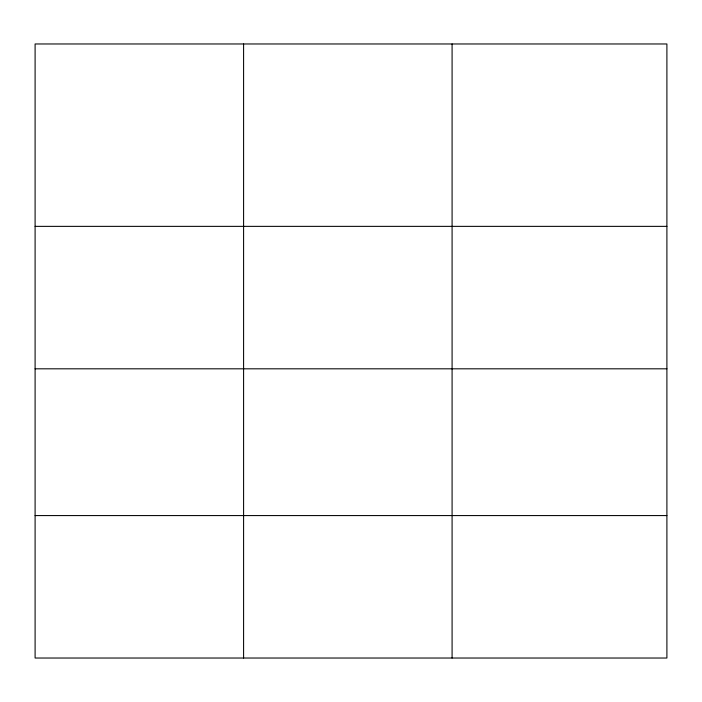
<?xml version="1.0" encoding="UTF-8"?>
<svg xmlns="http://www.w3.org/2000/svg" width="702" height="702" viewBox="0 0 702 702"><rect width="100%" height="100%" fill="white"/><g stroke="black" fill="none" stroke-linecap="round" stroke-linejoin="round"><path stroke-width="1.05" d="M666.9 368.813L666.9 43.972L35.1 43.972L35.1 658.028L666.9 658.028L666.9 368.813L35.1 368.813M35.1 226.36L666.9 226.36M35.1 515.575L666.9 515.575M452.088 43.972L452.088 658.028M243.594 43.972L243.594 658.028"/></g></svg>
